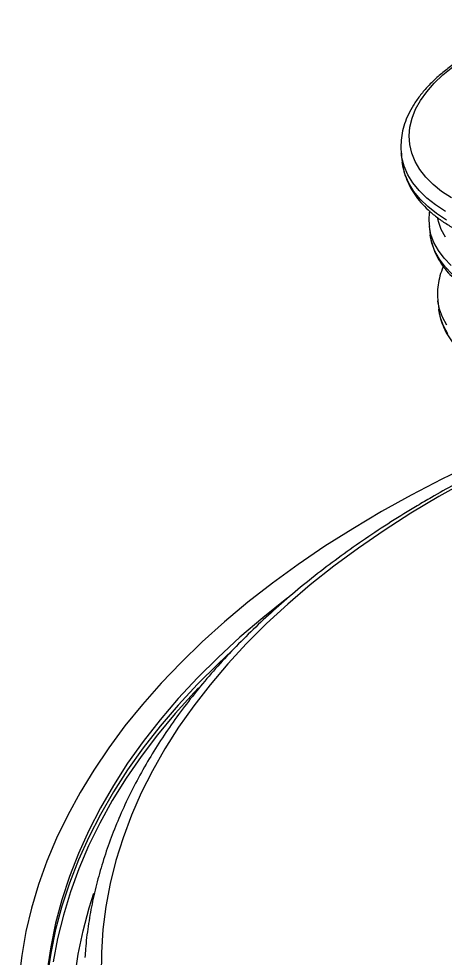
# Model space of a CAD drawing. Header units: millimetres. Extents: x 107291 to 113922, y -130611 to -125922.
# Drawn here: x 111556 to 111642.7, y -128636.5 to -128445.3 of the extents above; entities that cross this region are included whole.
import ezdxf

# ---------------------------------------------------------------- set-up
doc = ezdxf.new("R2010")
doc.units = ezdxf.units.MM
doc.header["$LTSCALE"] = 13
doc.layers.add('几何体', color=7, linetype='Continuous')

msp = doc.modelspace()

# ---------------------------------------------------------------- linework, layer by layer
at = {"layer": '几何体'}
for p, q in [((111633.8, -128472.75), (111634, -128474.51)), ((111633.83, -128472.98), (111633.8, -128472.75)), ((111634.03, -128474.73), (111634, -128474.51)), ((111639.5, -128487.5), (111639.7, -128489.25)), ((111639.51, -128487.58), (111639.5, -128487.5)), ((111639.7, -128489.33), (111639.7, -128489.25)), ((111641.22, -128502.69), (111641.42, -128504.44)), ((111641.23, -128502.77), (111641.22, -128502.69)), ((111641.43, -128504.52), (111641.42, -128504.44)), ((111646.47, -128539.75), (111641.42, -128542.57))]:
    msp.add_line(p, q, dxfattribs=at)
at = {"layer": '几何体', "flags": 128}
for points in [[(111643.99, -128481.77), (111642.01, -128480.45), (111640.27, -128479.04), (111638.78, -128477.55), (111637.56, -128475.98), (111636.6, -128474.34), (111635.91, -128472.65), (111635.51, -128470.91), (111635.39, -128469.14), (111635.54, -128467.35), (111635.98, -128465.54), (111636.7, -128463.73), (111637.7, -128461.93), (111638.96, -128460.15), (111640.48, -128458.41), (111642.25, -128456.7), (111644.26, -128455.05)], [(111642.8, -128484.54), (111640.77, -128483.2), (111638.98, -128481.78), (111637.44, -128480.27), (111636.16, -128478.69), (111635.14, -128477.03), (111634.4, -128475.32), (111633.93, -128473.57), (111633.83, -128472.98)], [(111643, -128486.29), (111640.97, -128484.96), (111639.18, -128483.53), (111637.64, -128482.02), (111636.36, -128480.44), (111635.34, -128478.79), (111634.6, -128477.08), (111634.13, -128475.32), (111634.03, -128474.73)], [(111643.93, -128495.49), (111642.51, -128494.02), (111641.34, -128492.47), (111640.45, -128490.86), (111639.83, -128489.2), (111639.51, -128487.58)], [(111642.76, -128489.78), (111641.93, -128488.19), (111641.38, -128486.54), (111641.25, -128485.95)], [(111644.13, -128497.25), (111642.71, -128495.77), (111641.54, -128494.23), (111640.65, -128492.62), (111640.03, -128490.95), (111639.7, -128489.33)], [(111643.07, -128507.67), (111642.18, -128506.06), (111641.56, -128504.39), (111641.23, -128502.77)], [(111643.27, -128509.42), (111642.38, -128507.81), (111641.76, -128506.14), (111641.43, -128504.52)], [(111645.41, -128537.36), (111642.05, -128539.02), (111635.81, -128542.26), (111629.76, -128545.62), (111623.91, -128549.1), (111618.26, -128552.68), (111612.83, -128556.38), (111607.61, -128560.17), (111602.61, -128564.07), (111597.84, -128568.05), (111593.3, -128572.13), (111589, -128576.3), (111584.95, -128580.54), (111581.14, -128584.86), (111577.58, -128589.25), (111574.28, -128593.7), (111571.24, -128598.22), (111568.46, -128602.8), (111565.95, -128607.42), (111563.7, -128612.09), (111561.73, -128616.8), (111560.03, -128621.55), (111558.61, -128626.32), (111557.46, -128631.12), (111556.59, -128635.94), (111556, -128640.78)], [(111641.42, -128542.57), (111635.77, -128545.95), (111630.32, -128549.45), (111625.09, -128553.04), (111620.07, -128556.74), (111615.28, -128560.54), (111610.72, -128564.44), (111606.4, -128568.42), (111602.32, -128572.48), (111598.49, -128576.63), (111594.9, -128580.85), (111591.58, -128585.14), (111588.51, -128589.49), (111585.71, -128593.9), (111583.17, -128598.37), (111580.91, -128602.88), (111578.92, -128607.44), (111577.2, -128612.03), (111575.76, -128616.66), (111574.6, -128621.31), (111573.72, -128625.98), (111573.12, -128630.66), (111572.8, -128635.36), (111572.76, -128640.06)], [(111610.67, -128563.19), (111610.51, -128563.31), (111605.62, -128567.21), (111600.96, -128571.2), (111596.53, -128575.28), (111592.35, -128579.45), (111588.41, -128583.69), (111584.73, -128588.01), (111581.3, -128592.4), (111578.13, -128596.85), (111575.23, -128601.37), (111572.59, -128605.93), (111570.22, -128610.55), (111568.12, -128615.21), (111566.3, -128619.91), (111564.76, -128624.64), (111563.49, -128629.4), (111562.5, -128634.18), (111561.8, -128638.98)], [(111599.39, -128573.91), (111596.53, -128576.59), (111592.35, -128580.75), (111588.41, -128585), (111584.73, -128589.32), (111581.3, -128593.71), (111578.13, -128598.16), (111575.23, -128602.67), (111572.59, -128607.24), (111570.22, -128611.86), (111568.12, -128616.52), (111566.3, -128621.22), (111564.76, -128625.95), (111563.49, -128630.71), (111562.5, -128635.49), (111561.8, -128640.28), (111561.38, -128645.09), (111561.24, -128649.23)], [(111592.58, -128581.47), (111591.67, -128582.43), (111587.82, -128586.69), (111584.23, -128591.03), (111580.9, -128595.44), (111577.83, -128599.9), (111575.02, -128604.43), (111572.48, -128609.01), (111570.21, -128613.63), (111568.22, -128618.3), (111566.5, -128623), (111565.06, -128627.74), (111563.89, -128632.5), (111563.01, -128637.28)], [(111578.94, -128693.37), (111578.1, -128691.87), (111575.75, -128687.32), (111573.67, -128682.74), (111571.87, -128678.12), (111570.33, -128673.46), (111569.08, -128668.78), (111568.1, -128664.07), (111567.4, -128659.35), (111566.98, -128654.62), (111566.84, -128649.88), (111566.98, -128645.14), (111567.4, -128640.41), (111568.1, -128635.69), (111569.08, -128630.98), (111570.33, -128626.3), (111571.29, -128623.31)]]:
    msp.add_lwpolyline(points, dxfattribs=at)
at = {"layer": '几何体'}
for points, knots in [([(111665.16, -128445.3), (111664.96, -128445.35), (111663.67, -128445.67), (111661.37, -128446.39), (111658.28, -128447.43), (111655.31, -128448.6), (111652.47, -128449.86), (111649.78, -128451.21), (111647.26, -128452.66), (111644.9, -128454.19), (111642.74, -128455.79), (111640.78, -128457.47), (111639.03, -128459.22), (111637.51, -128461.02), (111636.23, -128462.87), (111635.2, -128464.76), (111634.43, -128466.67), (111633.93, -128468.58), (111633.71, -128470.47), (111633.69, -128471.95), (111633.83, -128472.79), (111633.86, -128473.01)], [0, 0, 0, 0, 0.010248, 0.067461, 0.12473, 0.182067, 0.239487, 0.297004, 0.35463, 0.412373, 0.470233, 0.528195, 0.586214, 0.644171, 0.701903, 0.759192, 0.815799, 0.871536, 0.926355, 0.980396, 1, 1, 1, 1]), ([(111634.06, -128474.76), (111634.11, -128475.15), (111634.24, -128476.14), (111634.73, -128477.7), (111635.49, -128479.43), (111636.5, -128481.09), (111637.75, -128482.69), (111639.23, -128484.22), (111640.95, -128485.66), (111642.89, -128487.02), (111645.04, -128488.28), (111647.38, -128489.43), (111649.91, -128490.46), (111652.6, -128491.38), (111655.44, -128492.18), (111658.41, -128492.85), (111661.51, -128493.4), (111664.7, -128493.82), (111667.98, -128494.11), (111671.33, -128494.27), (111674.73, -128494.3), (111678.16, -128494.2), (111681.61, -128493.97), (111685.07, -128493.62), (111688.5, -128493.14), (111691.9, -128492.54), (111695.24, -128491.81), (111698.52, -128490.98), (111701.71, -128490.02), (111704.79, -128488.96), (111707.76, -128487.8), (111710.59, -128486.53), (111713.27, -128485.17), (111715.79, -128483.73), (111718.14, -128482.2), (111720.29, -128480.59), (111722.25, -128478.9), (111723.99, -128477.16), (111725.5, -128475.35), (111726.77, -128473.5), (111727.79, -128471.61), (111728.54, -128469.7), (111729.04, -128467.79), (111729.25, -128465.9), (111729.28, -128464.55), (111729.16, -128463.85), (111729.15, -128463.76)], [0, 0, 0, 0, 0.013974, 0.035969, 0.058046, 0.080353, 0.102983, 0.125963, 0.149257, 0.172788, 0.19647, 0.220226, 0.244, 0.267753, 0.291473, 0.315153, 0.338796, 0.362404, 0.385981, 0.409533, 0.433065, 0.456582, 0.480089, 0.503591, 0.527092, 0.550597, 0.574109, 0.597633, 0.621175, 0.64474, 0.668334, 0.691962, 0.71563, 0.739343, 0.763104, 0.786913, 0.810764, 0.834637, 0.858482, 0.882232, 0.905796, 0.929075, 0.951995, 0.974538, 0.996764, 1, 1, 1, 1]), ([(111639.72, -128489.34), (111639.73, -128489.44), (111639.77, -128490.12), (111640.1, -128491.37), (111640.71, -128493.06), (111641.58, -128494.69), (111642.68, -128496.25), (111644.02, -128497.75), (111645.59, -128499.16), (111647.39, -128500.49), (111649.41, -128501.72), (111651.62, -128502.85), (111654.02, -128503.86), (111656.59, -128504.76), (111659.31, -128505.53), (111662.16, -128506.17), (111665.12, -128506.69), (111668.19, -128507.09), (111671.34, -128507.35), (111674.55, -128507.48), (111677.82, -128507.48), (111681.11, -128507.36), (111684.42, -128507.1), (111687.72, -128506.72), (111691, -128506.21), (111694.23, -128505.58), (111697.4, -128504.83), (111700.49, -128503.97), (111703.49, -128503), (111706.37, -128501.91), (111709.13, -128500.73), (111711.74, -128499.45), (111714.19, -128498.08), (111716.47, -128496.63), (111718.56, -128495.09), (111720.46, -128493.48), (111722.14, -128491.8), (111723.59, -128490.06), (111724.8, -128488.27), (111725.76, -128486.45), (111726.45, -128484.61), (111726.87, -128482.76), (111727.04, -128481.09), (111726.96, -128480.04), (111726.92, -128479.6)], [0, 0, 0, 0, 0.00375, 0.026656, 0.049566, 0.072656, 0.096073, 0.119892, 0.144103, 0.168631, 0.193374, 0.218231, 0.243126, 0.268003, 0.292842, 0.317635, 0.342383, 0.36709, 0.391761, 0.416402, 0.441021, 0.465623, 0.490214, 0.514802, 0.53939, 0.563985, 0.588591, 0.613214, 0.637863, 0.662543, 0.687261, 0.712025, 0.736842, 0.761716, 0.786648, 0.811631, 0.836645, 0.861626, 0.886492, 0.911129, 0.935418, 0.959276, 0.982701, 1, 1, 1, 1]), ([(111639.53, -128484.42), (111639.47, -128484.98), (111639.36, -128486.04), (111639.47, -128487.09), (111639.52, -128487.59)], [0, 0, 0, 0, 0.528177, 1, 1, 1, 1]), ([(111641.45, -128504.54), (111641.46, -128504.63), (111641.5, -128505.32), (111641.83, -128506.57), (111642.43, -128508.25), (111643.3, -128509.88), (111644.41, -128511.45), (111645.75, -128512.94), (111647.32, -128514.36), (111649.12, -128515.69), (111651.14, -128516.92), (111653.35, -128518.04), (111655.75, -128519.06), (111658.32, -128519.95), (111661.03, -128520.72), (111663.88, -128521.37), (111666.85, -128521.89), (111669.92, -128522.28), (111673.07, -128522.54), (111676.28, -128522.67), (111679.55, -128522.68), (111682.84, -128522.55), (111686.15, -128522.29), (111689.45, -128521.91), (111692.72, -128521.4), (111695.96, -128520.78), (111699.13, -128520.03), (111702.22, -128519.16), (111705.21, -128518.19), (111708.1, -128517.11), (111710.85, -128515.93), (111713.46, -128514.65), (111715.92, -128513.28), (111718.2, -128511.82), (111720.29, -128510.29), (111722.19, -128508.67), (111723.87, -128506.99), (111725.32, -128505.25), (111726.53, -128503.47), (111727.49, -128501.64), (111728.18, -128499.8), (111728.6, -128497.96), (111728.77, -128496.28), (111728.68, -128495.23), (111728.65, -128494.79)], [0, 0, 0, 0, 0.00375, 0.026656, 0.049566, 0.072656, 0.096073, 0.119892, 0.144103, 0.168631, 0.193374, 0.218231, 0.243126, 0.268003, 0.292842, 0.317635, 0.342383, 0.36709, 0.391761, 0.416402, 0.441021, 0.465623, 0.490214, 0.514802, 0.53939, 0.563985, 0.588591, 0.613214, 0.637863, 0.662543, 0.687261, 0.712025, 0.736842, 0.761716, 0.786648, 0.811631, 0.836645, 0.861626, 0.886492, 0.911129, 0.935418, 0.959276, 0.982701, 1, 1, 1, 1]), ([(111642.36, -128495.73), (111642.35, -128495.75), (111642.03, -128496.38), (111641.64, -128497.63), (111641.23, -128499.47), (111641.09, -128501.19), (111641.2, -128502.29), (111641.25, -128502.78)], [0, 0, 0, 0, 0.009685, 0.27428, 0.534118, 0.789293, 1, 1, 1, 1]), ([(111646.25, -128539.23), (111645.7, -128539.52), (111643.54, -128540.65), (111641.48, -128541.84), (111639.94, -128542.72)], [0, 0, 0, 0, 0.255748, 1, 1, 1, 1]), ([(111639.94, -128542.72), (111638.97, -128543.28), (111636.17, -128544.92), (111631.66, -128547.71), (111626.5, -128551.12), (111621.52, -128554.63), (111616.74, -128558.23), (111612.17, -128561.93), (111607.8, -128565.71), (111603.65, -128569.59), (111599.71, -128573.54), (111595.99, -128577.56), (111592.51, -128581.66), (111589.25, -128585.83), (111586.23, -128590.06), (111583.45, -128594.34), (111580.91, -128598.68), (111578.61, -128603.06), (111576.56, -128607.49), (111574.76, -128611.95), (111573.21, -128616.44), (111571.91, -128620.96), (111570.86, -128625.49), (111570.08, -128630.04), (111569.61, -128633.68), (111569.5, -128635.79), (111569.46, -128636.38)], [0, 0, 0, 0, 0.023158, 0.067086, 0.11102, 0.154955, 0.198888, 0.242815, 0.286732, 0.330634, 0.374517, 0.418373, 0.462196, 0.505979, 0.549715, 0.593395, 0.637012, 0.680561, 0.724035, 0.767433, 0.810751, 0.853994, 0.897164, 0.940269, 0.983321, 1, 1, 1, 1])]:
    msp.add_open_spline(points, degree=3, knots=knots, dxfattribs=at)

doc.saveas('drawing.dxf')
